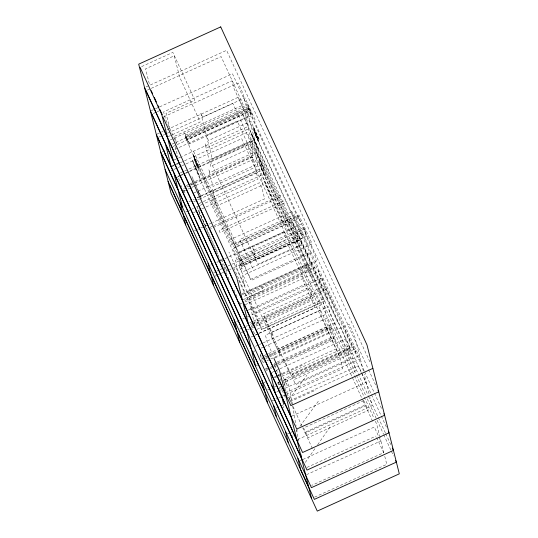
<?xml version="1.0" encoding="UTF-8"?>
<svg xmlns="http://www.w3.org/2000/svg" width="538" height="538" viewBox="0 0 538 538"><rect width="100%" height="100%" fill="white"/><g stroke="black" fill="none" stroke-linecap="round" stroke-linejoin="round"><path stroke-width="0.4" stroke-dasharray="2.69 2.02" d="M305.328 462.458L315.281 448.161M317.649 444.758L330.446 426.378M282.315 408.672L284.279 405.988M289.195 399.29L306.895 375.168M291.636 437.623L293.109 435.612M296.061 431.597L297.534 429.586M299.989 426.23L318.671 400.776M292.591 374.293L292.08 374.542L354.112 346.344L353.6 346.593M141.575 66.631L172.859 52.421L194.554 99.584L194.722 100.256L166.013 113.296L170.284 130.337M146.087 86.907L226.592 50.337L370.413 363.029M147.446 90.075L150.479 88.696M151.239 88.346L221.118 56.604L242.806 103.773L243.136 105.085L174.783 136.141L176.605 143.404L165.448 119.147L163.626 111.884L231.979 80.828L233.801 88.097L244.958 112.355L248.448 126.275L182.369 156.289M151.198 110.694L158.797 107.244M159.557 106.901L232.47 73.773L368.221 368.927M153.29 113.525L156.276 112.166M157.022 111.83L160.001 110.478M163.74 116.84L238.173 83.027L243.129 93.814L248.771 116.309L206.39 135.563L200.755 113.061L202.611 117.102L244.992 97.855L256.007 121.796M157.076 134.13L160.875 132.402M161.635 132.059L163.155 131.373M166.948 129.645L238.341 97.21L364.273 371.012M158.434 137.291L162.234 135.569M162.987 135.226L164.507 134.534M167.547 133.155L232.867 103.484L248.98 138.522L253.149 155.159L194.669 181.73M168.145 136.645L200.197 122.086L179.558 76.88L174.265 55.784L145.556 68.83L149.625 85.051M170.378 139.934L173.418 138.555M174.171 138.212L244.05 106.47L249.007 117.25L254.649 139.745L212.268 158.999L206.626 136.497L208.488 140.546L250.869 121.292L259.726 140.553M171.992 144.13L175.032 142.752M175.791 142.402L241.865 112.388L247.446 124.513L253.082 147.015L210.701 166.269L205.065 143.767L206.922 147.809L249.302 128.555L269.941 173.431M186.209 139.719L249.101 111.151L269.43 156.39L296.008 213.62L299.646 220.116L301.394 223.909L238.509 252.477M162.241 151.366L165.28 149.981M172.873 146.531L242.752 114.789L361.314 372.572M163.599 154.527L166.639 153.148M174.991 149.349L237.271 121.057L253.526 156.659L195.173 183.169M188.461 144.285L251.347 115.717L248.018 108.131L185.133 136.699L196.343 162.126M174.016 160.082L177.816 158.36M178.576 158.017L181.615 156.632M171.824 166.007L175.549 164.319M176.296 163.976L179.275 162.624M171.965 166.524L175.765 164.803M176.525 164.453L179.558 163.075M180.317 162.732L247.157 132.368L368.174 395.491M171.044 170.728L173.323 169.692M174.083 169.342L177.116 167.964M177.876 167.621L180.916 166.242M181.676 165.892L241.676 138.636L255.315 168.286L258.018 179.067L204.09 203.566M180.344 172.954L250.217 141.212L253.936 149.302L258.112 165.939L212.994 186.437L208.825 169.793L210.062 172.49L255.18 151.992L322.121 297.534L326.29 314.179L263.25 342.814M180.499 175.173L178.226 176.202L180.048 183.471M181.259 174.83L182.772 174.137M185.805 172.759L247.951 144.534L249.773 151.797L255.597 164.924L198.636 190.795M177.177 177.21L180.217 175.832M180.976 175.482L184.776 173.761M185.536 173.418L188.576 172.032M189.329 171.689L250.096 144.09L356.028 374.414M186.316 185.523L189.356 184.144M190.109 183.794L193.909 182.073M190.358 184.783L251.878 156.834L253.526 163.397L257.554 172.738L201.353 198.266M186.081 187.298L183.808 188.334L185.22 193.983M186.834 186.955L189.867 185.576M190.627 185.233L194.413 183.512M183.229 191.225L187.029 189.497M187.789 189.154L190.829 187.775M191.589 187.432L254.629 158.791L258.966 168.226L263.136 184.864L216.653 205.98L212.483 189.342L213.721 192.039L260.204 170.923L287.218 229.659M194.077 192.866L197.876 191.145M197.063 197.581L261.159 168.468L306.23 268.193L242.894 296.963M188.959 201.689L194.272 199.275M197.311 197.89L199.591 196.854M200.351 196.511L256.552 170.983L283.203 228.926L285.907 239.706L231.986 264.205M183.888 206.202L186.921 204.823M193.761 201.723L196.794 200.338M197.554 199.995L200.593 198.616M199.073 203.519L263.936 174.05L259.901 164.937M185.866 211.844L188.139 210.809M188.899 210.466L191.178 209.43M191.938 209.08L193.458 208.394M196.498 207.016L199.531 205.63M200.291 205.287L203.33 203.909M193.411 212.718L197.211 210.99M197.971 210.647L201.01 209.269M201.77 208.919L259.491 182.698L261.972 188.092L264.669 198.872L212.806 222.429M194.5 230.748L196.794 229.706M197.554 229.363L199.84 228.32M200.607 227.977L203.653 226.592M204.42 226.242L208.233 224.507M208.993 224.164L212.046 222.779M210.203 227.332L213.263 225.94M214.03 225.59L280.533 195.381L280.883 196.787L210.56 228.737M210.775 265.086L213.808 263.707M216.848 262.329L219.887 260.95M220.647 260.6L228.24 257.151M229 256.808L284.447 231.622L309.236 285.523L311.939 296.303L253.459 322.874M254.205 253.163L237.796 260.614L235.227 255.987L208.065 196.989L194.521 166.531M213.754 272.484L216.034 271.448M216.794 271.105L219.074 270.069M219.834 269.726L222.866 268.348M223.626 267.998L227.426 266.276M228.186 265.927L231.226 264.548M215.227 276.115L217.507 275.086M218.267 274.736L220.546 273.701M221.306 273.358L225.099 271.629M225.859 271.286L228.899 269.908M229.659 269.565L231.179 268.872M234.218 267.494L287.379 243.337L312.174 297.245L312.565 298.805L254.844 325.026M241.932 293.721L306.028 264.602L309.397 271.213L243.775 301.024M242.308 294.622L316.357 261.044L314.71 254.481L305.053 233.257L239.43 263.069L242.053 269L240.062 261.058L305.685 231.246L305.039 228.67L235.321 260.345L237.957 270.863L244.992 286.155L242.356 275.638L312.074 243.963L311.932 243.391L298.886 215.032L236 243.6L193.122 150.364M243.142 299.706L262.887 290.735L261.67 285.886M240.345 304.071L241.865 303.385M244.904 302L301.865 276.122L304.394 284.158L314.353 305.927L314.878 308.025L254.877 335.282M245.234 304.683L319.666 270.876L321.529 274.918L327.165 297.413L256.841 329.364M248.28 310.063L313.143 280.601L305.638 265.853M236.807 321.69L242.12 319.269M242.88 318.926L244.4 318.24M247.44 316.855L310.48 288.22L337.131 346.169L337.656 348.274L281.051 373.991M249.773 322.8L252.813 321.415M253.573 321.072L323.446 289.33L322.834 286.875L316.014 272.046L314.723 266.895L249.101 296.7L250.392 301.858L257.211 316.68L255.92 311.529L321.536 281.717L317.81 266.828L310.964 251.959L250.816 279.283L199.571 167.876M239.787 329.081L242.066 328.046M242.826 327.703L245.106 326.667M245.866 326.324L247.379 325.631M250.419 324.253L252.699 323.217M253.842 324.434L250.903 325.463L316.526 295.651L317.185 295.665L320.406 302.659L261.616 329.364L258.401 322.37L254.602 324.091M251.044 326.754L254.084 325.376M241.259 332.719L243.539 331.684M244.299 331.334L246.579 330.298M247.339 329.955L251.132 328.234M251.892 327.884L254.931 326.505M255.691 326.162L313.412 299.942L340.07 357.884L342.767 368.665L286.566 394.199M258.294 333.506L255.247 334.892L251.602 328.207M259.06 333.163L320.863 305.086L318.617 301.381L304.313 270.782L264.696 183.276M251.078 337.01L254.118 335.625M255.658 346.264L258.697 344.885M259.45 344.535L262.49 343.157M253.331 351.623L256.37 350.238M260.93 348.167L263.963 346.788M264.723 346.445L327.763 317.81L330.749 324.791L334.454 339.559L278.368 365.033M264.252 355.557L327.743 326.714L328.039 327.911L278.825 350.272L280.002 354.959L271.946 337.44L270.769 332.753L319.982 310.392L321.159 315.08L339.834 356.95L283.627 382.478M264.111 357.198L261.838 358.227L262.652 359.996L264.925 358.96M264.871 356.849L331.563 326.553L332.376 328.321L269.471 356.896M268.442 356.163L262.383 358.913L259.901 353.527L262.584 362.679M269.202 355.813L332.101 327.238L354.071 374.999M265.685 358.617L268.711 357.239M256.263 365.564L260.062 363.843M263.102 362.457L266.135 361.079M266.895 360.736L269.935 359.357M270.695 359.007L330.695 331.751L326.526 315.113L319.935 300.782M274.689 358.059L349.122 324.246L354.697 336.378L360.339 358.88L285.907 392.686M276.445 362.35L274.165 363.392L275.268 367.804L281.172 380.722M277.204 362.007L334.313 336.062L335.423 340.48L362.518 399.734M265.389 368.685L266.909 367.992M273.728 364.899L276.761 363.52M277.514 363.177L333.594 337.696L333.795 338.489L277.716 363.97M265.59 369.478L273.169 366.035M273.923 365.692L276.956 364.313M266.243 370.541L273.822 367.098M274.582 366.755L277.615 365.376M271.562 372.592L275.362 370.87M276.122 370.521L279.161 369.142M279.921 368.799L345.995 338.779L350.332 348.214L350.769 349.935L283.775 380.366L285.308 386.466L283.755 383.096M274.172 377.118L277.231 375.726M277.991 375.383L280.291 374.334M263.936 382.673L268.496 380.601M274.568 377.844L277.608 376.465M278.368 376.116L304.192 364.387M281.919 376.324L348.906 345.894L350.433 351.986L352.296 356.035L355.974 370.716L289.619 400.857M276.983 383.204L278.489 382.518M283.001 380.474L286.761 378.765L290.93 395.403L292.591 405.336M267.682 389.727L269.955 388.692M274.514 386.62L279.834 384.206M276.727 392.054L279.76 390.675M280.52 390.326L282.04 389.64M285.079 388.261L350.393 358.584L330.218 314.084L328.335 306.579L265.449 335.147L267.325 342.652L274.286 357.777M272.134 400.756L275.174 399.371M275.933 399.028L278.213 397.992M278.973 397.649L282.006 396.271M282.766 395.921L285.806 394.542M288.22 397.609L358.389 365.732L361.543 372.585M276.471 407.932L281.031 405.86M281.791 405.517L284.071 404.482M290.143 401.725L315.967 389.989M291.784 416.13L366.217 382.316L364.199 374.28M287.494 433.884L289.767 432.848M290.527 432.505L292.047 431.812M297.655 439.566L372.088 405.753L370.077 397.716M299.888 460.837L302.168 459.802M302.928 459.452L374.32 427.024L381.139 441.846L383.836 452.626L311.684 485.404M306.902 467.441L376.015 436.049M306.472 474.718L380.904 440.911L379.909 436.943M314.622 497.125L386.775 464.348L384.65 455.874M236.76 248.684L233.122 242.187L193.559 156.107M296.579 233.909L294.017 229.282L266.848 170.284L253.304 139.826M293.197 222.927L312.067 264.158L247.81 293.344L228.946 252.114M239.39 302.08L240.439 304.32M368.57 369.687L376.64 387.232M364.623 371.771L374.098 392.363M374.448 393.123L381.812 409.142M297.03 232.322L344.757 336.089L348.167 349.707L285.281 378.275L287.164 385.773L281.246 372.908M361.892 373.352L366.452 383.251L369.27 394.502M361.664 373.332L371.139 393.924M371.489 394.69L380.958 415.282M381.308 416.042L386.573 427.481M368.53 396.25L377.999 416.842M378.349 417.602L385.363 432.861M385.719 433.621L391.328 445.827M356.378 375.174L365.853 395.766M367.252 398.819L383.392 433.897M383.742 434.664L391.106 450.676M391.462 451.443L393.567 456.016M354.414 375.753L373.944 418.201M375.336 421.234L376.728 424.267L379.707 436.157M372.531 421.167L365.094 404.993L304.945 432.317L312.383 448.49M376.714 437.569L384.071 453.568M254.649 251.576L252.793 247.534L255.859 259.767L298.234 240.513L295.167 228.28L290.581 218.307L231.797 245.012L211.158 200.136M233.64 267.682L261.145 327.487M285.234 397.125L277.877 381.133L280.614 392.041M221.595 259.464L226.807 270.789M180.748 184.985L184.581 193.324M362.868 400.494L365.302 405.813L305.147 433.137L302.712 427.818M238.751 280.271L261.676 329.707L324.562 301.139L256.33 152.597M284.999 389.075L292.638 405.793M292.988 406.553L302.369 427.064M335.093 308.382L324.851 285.927L263.331 313.869L273.573 336.331M264.131 181.064L282.786 222.066M198.246 191.703L199.961 195.469M200.304 196.222L201.333 198.482M198.509 210.869L217.17 251.878M253.627 127.513L259.188 139.813M345.053 330.056L356.808 356.028L357.501 356.486L295.981 384.435L295.288 383.977L283.533 358.005M255.368 135.085L302.638 237.843L242.483 265.167L195.22 162.409M254.844 148.037L264.077 168.508M193.472 154.843L199.033 167.136M191.952 176.605L201.192 197.076M199.073 213.088L217.675 254.178M218.018 254.938L225.597 271.677M225.947 272.436L227.668 276.243M228.011 277.003L229.733 280.809M233.869 289.935L235.59 293.741M235.933 294.501L236.969 296.788M253.997 129.981L258.287 139.51M251.266 134.063L258.59 150.351M262.605 176.901L272.363 198.616M193.841 157.311L198.132 166.834M192.476 160.768L199.8 177.056M196.989 206.713L206.747 228.428M253.371 127.452L258.193 138.226M253.707 128.784L258.522 139.537M255.752 150.707L263.647 168.307M259.007 161.514L265.685 176.397M193.216 154.776L198.038 165.549M192.866 179.275L198.018 190.755M198.361 191.521L200.761 196.874M308.187 245.489L294.454 214.716L239.766 239.558L253.506 270.332M254.561 131.729L258.691 141.01M254.252 131.689L258.415 141.023M251.273 133.363L257.796 148.011M252.033 136.329L258.543 150.956M259.498 163.344L264.878 175.395M194.406 159.06L198.535 168.34M194.097 159.013L198.266 168.354M192.483 160.068L199.006 174.715M193.243 163.034L199.759 177.661M255.241 134.413L258.193 141.037M195.092 161.736L198.038 168.36M248.28 106.699L251.656 114.325M185.395 135.267L188.764 142.893M247.419 103.968L252.51 115.522M184.527 132.536L189.625 144.09M363.392 371.065L360.574 359.814L322.766 277.608L251.676 309.908L250.439 307.211L255.066 325.692M283.062 380.897L283.445 382.417M175.247 146.551L177.87 156.995M292.726 406.163L296.048 426.029M296.599 429.344L298.677 441.759M248.031 106.8L185.146 135.368L186.316 138.501L249.202 109.934L248.031 106.8M248.455 108.589L185.57 137.156L186.773 139.974L249.659 111.406L248.455 108.589M252.49 141.279L210.109 160.526L257.837 264.293L300.217 245.039L252.49 141.279M283.587 200.963L219.336 230.15L219.921 232.497L284.172 203.303L283.587 200.963M291.852 211.622L231.703 238.946L251.105 280.459L311.26 253.129L291.852 211.622M298.711 216.532L235.826 245.099L236.707 246.417L299.592 217.85L298.711 216.532M291.515 222.033L232.732 248.738L235.664 254.615L294.454 227.91L291.515 222.033M303.566 227.48L237.944 257.292L241.212 266.054L306.828 236.243L303.566 227.48M299.088 237.789L238.939 265.12L241.965 272.154L302.121 244.83L299.088 237.789M299.8 240.19L239.652 267.514L259.901 312.43L277.373 349.135L337.521 321.805L320.056 285.1L299.8 240.19M311.65 262.517L247.399 291.704L250.278 297.198L314.535 268.011L311.65 262.517M325.779 289.626L264.259 317.575L290.379 374.576L351.899 346.627L325.779 289.626M354.589 349.169L293.069 377.118L294.172 379.519L355.692 351.576L354.589 349.169M363.769 400.628L303.614 427.952L308.213 437.636L368.369 410.312L363.769 400.628"/><path stroke-width="0.81" d="M372.874 368.369L290.843 405.632L144.567 87.6M378.046 390.279L378.745 391.805L296.72 429.068L150.445 111.036M383.917 413.715L384.623 415.242L302.591 452.505L156.316 134.473M388.328 431.294L389.028 432.821L307.003 470.084L160.721 152.052M392.384 448.114L393.433 450.4L311.408 487.663L165.126 169.631M395.672 460.595L396.371 462.122L314.347 499.378L168.064 181.353M151.191 90.673L152.577 93.693M154.312 97.459L156.39 101.985M158.125 105.751L158.818 107.257M159.86 109.517L162.288 114.796M140.048 67.324L161.743 114.493L167.385 136.995M162.98 117.19L236.74 277.547L242.382 300.049M273.929 358.402L279.511 370.534L285.147 393.036M145.926 90.767L167.621 137.93L173.256 160.432M168.858 140.626L242.618 300.991L248.253 323.486M244.474 305.033L285.382 393.971L291.024 416.473M151.797 114.204L165.435 143.848L171.077 166.35M166.672 146.544L269.565 370.245L275.207 392.747M270.802 372.942L291.26 417.407L296.895 439.909M157.674 137.641L173.787 172.678L177.957 189.315M175.032 175.375L246.929 331.69L251.098 348.335M271.724 385.598L297.131 440.844L301.307 457.488L300.749 454.173M162.079 155.22L178.192 190.257L182.369 206.895M179.436 192.947L251.333 349.27L255.503 365.914M252.571 351.966L301.542 458.423L305.712 475.067M169.423 184.514L183.061 214.164L185.765 224.945M184.299 216.854L210.95 274.804L213.653 285.584M212.194 277.5L236.982 331.401L239.686 342.181M238.226 334.098L264.878 392.041L267.581 402.827M300.823 470.205L308.886 487.724L311.583 498.504M305.947 476.002L308.651 486.782M297.891 458.484L300.587 469.264M281.387 395.127L283.519 403.628M285.49 431.53L288.193 442.317M273.714 405.928L276.418 416.708M261.939 380.326L264.642 391.106M234.043 319.68L236.747 330.466M208.011 263.082L210.714 273.862M180.122 202.443L182.826 213.223M220.721 26.9L138.69 64.163L171.003 193.068L317.279 511.1L399.31 473.837L366.997 344.932L220.721 26.9"/></g></svg>
